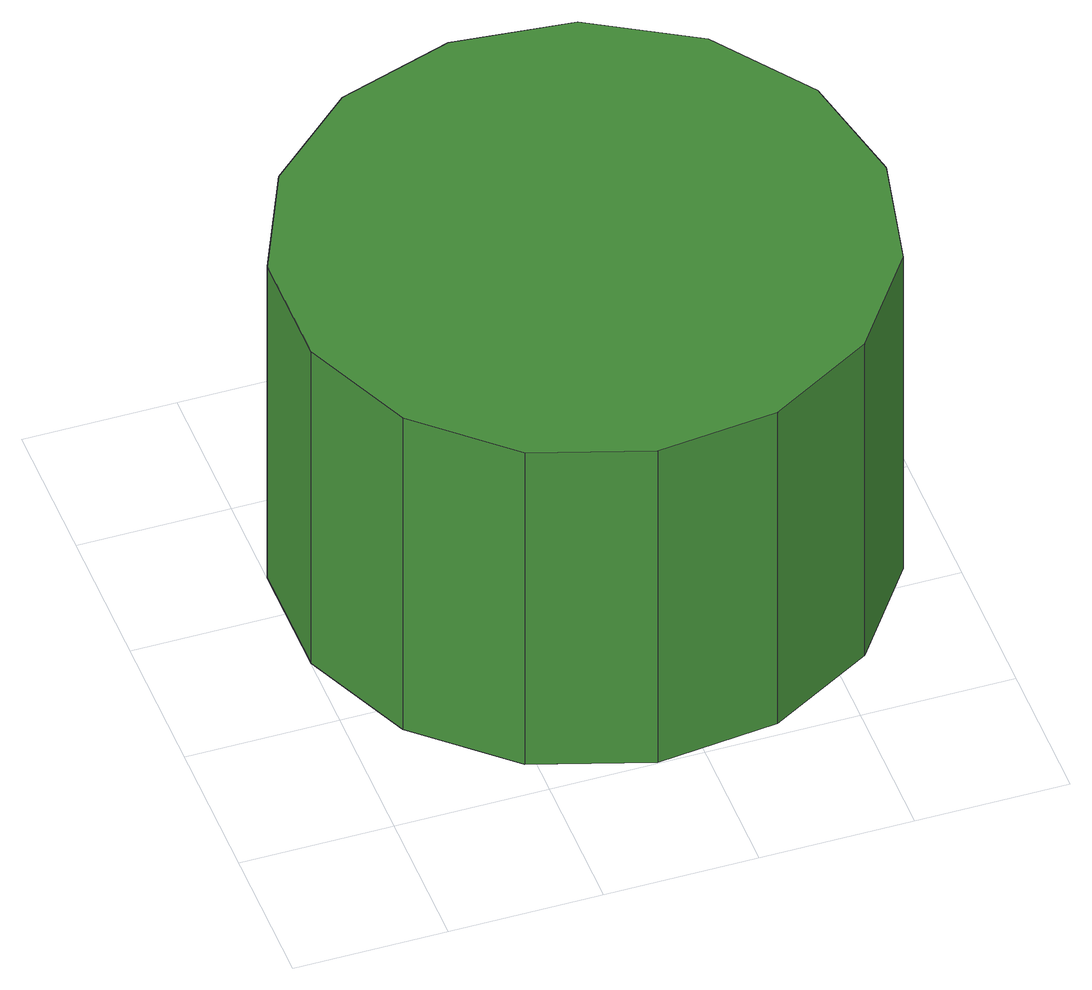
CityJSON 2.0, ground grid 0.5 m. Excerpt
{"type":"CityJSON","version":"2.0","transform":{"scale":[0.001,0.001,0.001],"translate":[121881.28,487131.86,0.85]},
"CityObjects":{
"tree1":{"type":"SolitaryVegetationObject","attributes":{"function":"something"},"geometry":[{"type":"MultiSurface","lod":"1","boundaries":[[[0,1,2,3,4,5,6,7,8,9,10,11,12,13,14]],[[15,16,17,18,19,20,21,22,23,24,25,26,27,28,29]],[[0,29,28,1]],[[1,28,27,2]],[[2,27,26,3]],[[3,26,25,4]],[[4,25,24,5]],[[5,24,23,6]],[[6,23,22,7]],[[7,22,21,8]],[[8,21,20,9]],[[9,20,19,10]],[[10,19,18,11]],[[11,18,17,12]],[[12,17,16,13]],[[13,16,15,14]],[[14,15,29,0]]]}]}
},
"vertices":[
[1921,970,1296],[1838,1365,1296],[1600,1691,1296],[1251,1893,1296],[849,1935,1296],[465,1810,1296],[166,1540,1296],[1,1172,1296],[1,768,1296],[166,399,1296],[465,129,1296],[849,4,1296],[1251,47,1296],[1600,248,1296],[1838,575,1296],[1838,575,6],[1600,248,6],[1251,47,6],[849,4,6],[465,129,6],[166,399,6],[1,768,6],[1,1172,6],[166,1540,6],[465,1810,6],[849,1935,6],[1251,1893,6],[1600,1691,6],[1838,1365,6],[1921,970,6]
]}
